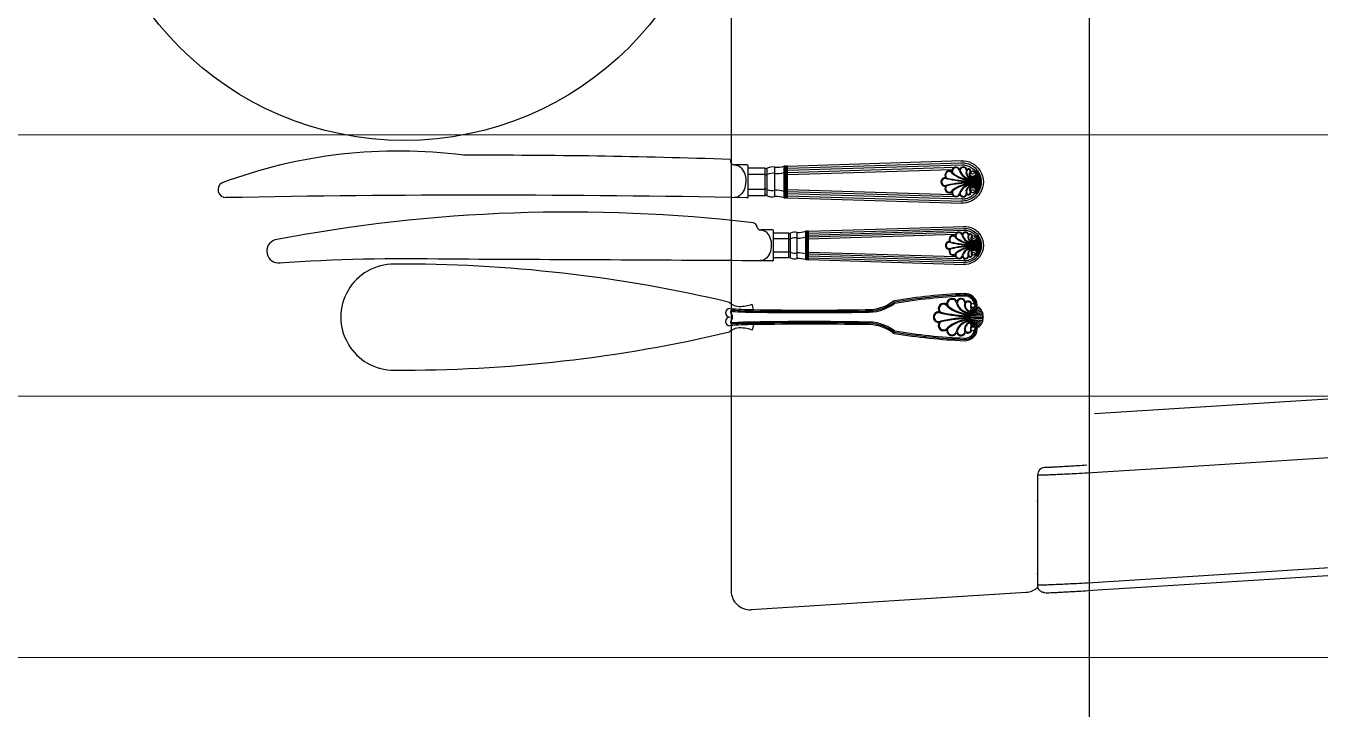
# Model space of a CAD drawing. Header units: millimetres. Extents: x -18512 to 101824, y -95768 to 52898.
# Drawn here: x 32604.5 to 33099.9, y -52772.2 to -52510.8 of the extents above; entities that cross this region are included whole.
import ezdxf

# ---------------------------------------------------------------- set-up
doc = ezdxf.new("R2010")
doc.units = ezdxf.units.MM
doc.header["$LTSCALE"] = 25
doc.layers.add('1547 I-StB-p-00-GA$0$WD-FURNITURE', color=1, linetype='Continuous')
doc.layers.add('1547 I-StB-p-00-GA$0$WD-FURNITURE-DETAIL', color=126, linetype='Continuous')
doc.layers.add('wood flooring', color=8, linetype='Continuous', lineweight=13)

# ---------------------------------------------------------------- blocks, each defined once
blk = doc.blocks.new('1547 I-StB-p-00-GA$0$chair')
at = {"layer": '1547 I-StB-p-00-GA$0$WD-FURNITURE'}
for p, q in [((265.77, 74.61), (280.06, -151.87)), ((308.87, -178.78), (360.92, -178.78)), ((321.29, -179.15), (321.29, -178.78)), ((355.45, -179.15), (355.45, -178.78)), ((364.29, -184.13), (372.48, -313.98)), ((-361.61, -323.4), (363.64, -323.39))]:
    blk.add_line(p, q, dxfattribs=at)
at = {"layer": '1547 I-StB-p-00-GA$0$WD-FURNITURE', "flags": 128}
for points in [[(307.87, -155.17), (307.42, -148.1), (305.64, -119.83), (298.51, -6.72), (286.74, 179.8)], [(338.79, 179.8), (339.24, 172.73), (341.02, 144.45), (348.16, 31.35), (359.92, -155.17)], [(363.45, -154.95), (363.01, -147.88), (361.23, -119.6), (354.09, -6.5), (342.34, 179.8)], [(360.92, -178.78), (361.64, -178.71), (361.83, -178.66)]]:
    blk.add_lwpolyline(points, dxfattribs=at)
at = {"layer": '1547 I-StB-p-00-GA$0$WD-FURNITURE'}
for centre, radius, start, end in [((308.87, -175.24), 3.54, 183.60511, 269.99879), ((355.45, -184.68), 8.85, 3.6089, 42.04866), ((363.64, -314.54), 8.85, 270.00043, 3.60887)]:
    blk.add_arc(centre, radius, start, end, dxfattribs=at)
for points, knots in [([(304.34, -155.4), (304.43, -156.89), (304.59, -159.52), (304.8, -163.1), (304.97, -166.12), (305.12, -168.83), (305.23, -171.16), (305.31, -173.04), (305.36, -174.42), (305.37, -175.3), (305.35, -175.41), (305.33, -175.46)], [0, 0, 0, 0, 0.142603, 0.249927, 0.35725, 0.464402, 0.571553, 0.678665, 0.785775, 0.892887, 1, 1, 1, 1]), ([(308.87, -178.78), (308.88, -178.72), (308.9, -178.59), (308.89, -177.57), (308.85, -175.94), (308.77, -173.74), (308.65, -170.99), (308.51, -167.82), (308.34, -164.26), (308.13, -160.04), (307.96, -156.93), (307.87, -155.17)], [0, 0, 0, 0, 0.105606, 0.214271, 0.319871, 0.428528, 0.534156, 0.642836, 0.748613, 0.857447, 1, 1, 1, 1]), ([(359.92, -155.17), (360.01, -156.93), (360.18, -160.01), (360.39, -164.22), (360.56, -167.76), (360.7, -170.96), (360.81, -173.69), (360.9, -175.92), (360.94, -177.54), (360.95, -178.59), (360.93, -178.72), (360.92, -178.78)], [0, 0, 0, 0, 0.142554, 0.248331, 0.357164, 0.462792, 0.571472, 0.677072, 0.785729, 0.891335, 1, 1, 1, 1]), ([(364.47, -174.8), (364.48, -174.78), (364.49, -174.68), (364.47, -173.95), (364.43, -172.6), (364.35, -170.71), (364.23, -168.38), (364.09, -165.67), (363.92, -162.66), (363.71, -159.07), (363.55, -156.45), (363.45, -154.95)], [0, 0, 0, 0, 0.025798, 0.142664, 0.25953, 0.376395, 0.493305, 0.610216, 0.727313, 0.84441, 1, 1, 1, 1]), ([(364.48, -175.21), (364.48, -175.22), (364.48, -175.32), (364.47, -175.5), (364.42, -175.88), (364.28, -176.43), (363.98, -177.09), (363.44, -177.78), (362.72, -178.36), (362.12, -178.55), (361.82, -178.64)], [0, 0, 0, 0, 0.031894, 0.193604, 0.305661, 0.40232, 0.533496, 0.682089, 0.844817, 1, 1, 1, 1])]:
    blk.add_open_spline(points, degree=3, knots=knots, dxfattribs=at)

msp = doc.modelspace()

# ---------------------------------------------------------------- hatches: boundary and pattern name
at = {"layer": 'wood flooring'}
h = msp.add_hatch(dxfattribs=at)
h.set_pattern_fill('_USER', color=256, scale=100, pattern_type=0)
h.set_pattern_definition([(360, (338285.01, 171947.46), (-2e-14, 100), [])])
h.paths.add_polyline_path([(33755.49, -49171.88), (31012.89, -49171.88), (31012.89, -49811.47), (31012.89, -62446.88), (32698.09, -62446.88), (32698.09, -63146.88), (33808.09, -63146.88)])

# ---------------------------------------------------------------- linework, layer by layer
at = {"layer": '1547 I-StB-p-00-GA$0$WD-FURNITURE'}
msp.add_lwpolyline([(31892.63, -50068.12), (32930.47, -50068.12, -0.414214), (33011.55, -50149.21), (33011.55, -53487.04, -0.414214), (32930.47, -53568.12), (31892.63, -53568.12, -0.414214), (31811.55, -53487.04), (31811.55, -50149.21, -0.414214)], format="xyb", close=True, dxfattribs=at)
at = {"layer": '1547 I-StB-p-00-GA$0$WD-FURNITURE-DETAIL'}
for p, q in [((32874.47, -52563.27), (32874.16, -52561.89)), ((32880.6, -52564), (32875.82, -52564)), ((32881.01, -52576.15), (32881.01, -52564.41)), ((32891.14, -52576.11), (32891.14, -52564.86)), ((32894.79, -52576.57), (32894.79, -52564.41)), ((32895.2, -52576.57), (32895.2, -52564.41)), ((32895.6, -52576.57), (32895.6, -52564.41)), ((32896.01, -52564.41), (32962.9, -52562.34)), ((32896.01, -52576.57), (32896.01, -52564.41)), ((32896.01, -52566.84), (32960.02, -52564.86)), ((32896.03, -52565.22), (32962.93, -52563.15)), ((32896.06, -52566.03), (32962.95, -52563.96)), ((32887.5, -52565.22), (32881.01, -52565.22)), ((32887.5, -52567.65), (32881.01, -52567.65)), ((32887.5, -52575.76), (32887.5, -52565.22)), ((32888.31, -52575.76), (32888.31, -52565.22)), ((32896.03, -52567.65), (32959.07, -52565.7)), ((32966.14, -52573), (32966.14, -52567.98)), ((32966.14, -52567.98), (32966.14, -52573)), ((32966.14, -52568.42), (32969.9, -52568.42)), ((32966.14, -52568.66), (32969.97, -52568.66)), ((32966.14, -52568.91), (32970.03, -52568.91)), ((32966.14, -52569.15), (32970.07, -52569.15)), ((32966.14, -52569.39), (32970.12, -52569.39)), ((32966.14, -52569.64), (32970.15, -52569.64)), ((32966.14, -52569.88), (32970.17, -52569.88)), ((32967.69, -52568.18), (32969.82, -52568.18)), ((32967.72, -52566.23), (32968.84, -52566.23)), ((32967.87, -52566.47), (32969.01, -52566.47)), ((32967.9, -52567.93), (32969.74, -52567.93)), ((32967.98, -52566.72), (32969.16, -52566.72)), ((32968.02, -52567.69), (32969.65, -52567.69)), ((32968.07, -52566.96), (32969.3, -52566.96)), ((32968.08, -52567.45), (32969.54, -52567.45)), ((32968.11, -52567.2), (32969.42, -52567.2)), ((32887.5, -52573.32), (32881.01, -52573.32)), ((32896.01, -52574.14), (32960.02, -52576.11)), ((32896.03, -52573.33), (32959.07, -52575.27)), ((32896.06, -52574.95), (32962.95, -52577.01)), ((32966.14, -52570.12), (32970.19, -52570.12)), ((32966.14, -52570.37), (32970.2, -52570.37)), ((32966.14, -52570.37), (32970.2, -52570.37)), ((32966.14, -52570.61), (32970.2, -52570.61)), ((32966.14, -52570.61), (32970.2, -52570.61)), ((32966.14, -52570.85), (32970.19, -52570.85)), ((32966.14, -52571.1), (32970.17, -52571.1)), ((32966.14, -52571.34), (32970.15, -52571.34)), ((32966.14, -52571.58), (32970.12, -52571.58)), ((32966.14, -52571.82), (32970.07, -52571.82)), ((32966.14, -52572.07), (32970.03, -52572.07)), ((32966.14, -52572.31), (32969.97, -52572.31)), ((32966.14, -52572.55), (32969.9, -52572.55)), ((32966.14, -52572.68), (32966.51, -52572.68)), ((32966.14, -52572.68), (32966.52, -52572.68)), ((32966.14, -52572.92), (32966.2, -52572.92)), ((32967.69, -52572.8), (32969.82, -52572.8)), ((32967.72, -52574.74), (32968.84, -52574.74)), ((32967.87, -52574.5), (32969.01, -52574.5)), ((32967.9, -52573.04), (32969.74, -52573.04)), ((32967.98, -52574.26), (32969.16, -52574.26)), ((32968.02, -52573.28), (32969.65, -52573.28)), ((32968.07, -52574.01), (32969.3, -52574.01)), ((32968.08, -52573.53), (32969.54, -52573.53)), ((32968.11, -52573.77), (32969.42, -52573.77)), ((32970.2, -52570.37), (32970.2, -52570.37)), ((32970.2, -52570.37), (32970.2, -52570.37)), ((32970.2, -52570.61), (32970.2, -52570.61)), ((32970.2, -52570.61), (32970.2, -52570.61)), ((32887.5, -52575.76), (32881.01, -52575.76)), ((32896.01, -52576.57), (32962.9, -52578.63)), ((32896.03, -52575.76), (32962.93, -52577.82)), ((32884.34, -52587.68), (32884.26, -52587.29)), ((32890.35, -52588.87), (32885.83, -52588.87)), ((32890.73, -52600.33), (32890.73, -52589.25)), ((32899.77, -52599.81), (32899.77, -52589.77)), ((32903.02, -52600.21), (32903.02, -52589.37)), ((32903.38, -52600.21), (32903.38, -52589.37)), ((32903.75, -52600.21), (32903.75, -52589.37)), ((32904.11, -52589.37), (32963.78, -52587.52)), ((32904.11, -52600.21), (32904.11, -52589.37)), ((32904.11, -52591.54), (32961.21, -52589.77)), ((32904.13, -52590.09), (32963.8, -52588.25)), ((32904.15, -52590.81), (32963.82, -52588.97)), ((32896.51, -52590.09), (32890.73, -52590.09)), ((32896.51, -52592.26), (32890.73, -52592.26)), ((32896.51, -52599.49), (32896.51, -52590.09)), ((32897.24, -52599.49), (32897.24, -52590.09)), ((32904.13, -52592.26), (32960.36, -52590.52)), ((32966.67, -52597.03), (32966.67, -52592.55)), ((32966.67, -52592.55), (32966.67, -52597.03)), ((32966.67, -52592.95), (32970.02, -52592.95)), ((32966.67, -52593.16), (32970.08, -52593.16)), ((32966.67, -52593.38), (32970.13, -52593.38)), ((32966.67, -52593.6), (32970.18, -52593.6)), ((32966.67, -52593.81), (32970.21, -52593.81)), ((32966.67, -52594.03), (32970.24, -52594.03)), ((32966.67, -52594.25), (32970.26, -52594.25)), ((32966.67, -52594.46), (32970.28, -52594.46)), ((32966.67, -52594.68), (32970.28, -52594.68)), ((32966.67, -52594.68), (32970.29, -52594.68)), ((32968.05, -52592.73), (32969.95, -52592.73)), ((32968.08, -52590.99), (32969.08, -52590.99)), ((32968.21, -52591.21), (32969.23, -52591.21)), ((32968.24, -52592.51), (32969.88, -52592.51)), ((32968.31, -52591.43), (32969.36, -52591.43)), ((32968.34, -52592.29), (32969.79, -52592.29)), ((32968.38, -52591.64), (32969.48, -52591.64)), ((32968.4, -52592.08), (32969.7, -52592.08)), ((32968.43, -52591.86), (32969.6, -52591.86)), ((32970.29, -52594.68), (32970.29, -52594.68)), ((32970.29, -52594.68), (32970.29, -52594.68)), ((32896.51, -52597.32), (32890.73, -52597.32)), ((32896.51, -52599.49), (32890.73, -52599.49)), ((32904.11, -52598.04), (32961.21, -52599.81)), ((32904.13, -52597.32), (32960.36, -52599.06)), ((32904.13, -52599.49), (32963.8, -52601.33)), ((32904.15, -52598.77), (32963.82, -52600.61)), ((32966.67, -52594.9), (32970.29, -52594.9)), ((32966.67, -52594.9), (32970.28, -52594.9)), ((32966.67, -52595.12), (32970.28, -52595.12)), ((32966.67, -52595.33), (32970.26, -52595.33)), ((32966.67, -52595.55), (32970.24, -52595.55)), ((32966.67, -52595.77), (32970.21, -52595.77)), ((32966.67, -52595.98), (32970.18, -52595.98)), ((32966.67, -52596.2), (32970.13, -52596.2)), ((32966.67, -52596.42), (32970.08, -52596.42)), ((32966.67, -52596.63), (32970.02, -52596.63)), ((32966.67, -52596.74), (32967, -52596.74)), ((32966.67, -52596.74), (32967, -52596.74)), ((32966.67, -52596.96), (32966.72, -52596.96)), ((32968.05, -52596.85), (32969.95, -52596.85)), ((32968.08, -52598.59), (32969.08, -52598.59)), ((32968.21, -52598.37), (32969.23, -52598.37)), ((32968.24, -52597.07), (32969.88, -52597.07)), ((32968.31, -52598.15), (32969.36, -52598.15)), ((32968.34, -52597.29), (32969.79, -52597.29)), ((32968.38, -52597.94), (32969.48, -52597.94)), ((32968.4, -52597.5), (32969.7, -52597.5)), ((32968.43, -52597.72), (32969.6, -52597.72)), ((32970.29, -52594.9), (32970.29, -52594.9)), ((32970.29, -52594.9), (32970.29, -52594.9)), ((32904.11, -52600.21), (32963.78, -52602.06)), ((32883, -52619.35), (32882.52, -52617.27)), ((32966.04, -52620.55), (32969.85, -52619.4)), ((32966.06, -52620.26), (32969.46, -52618.94)), ((32966.09, -52619.95), (32969.02, -52618.53)), ((32966.19, -52619.04), (32966.56, -52619.04)), ((32966, -52621.46), (32970.59, -52620.94)), ((32970.71, -52621.46), (32966, -52621.76)), ((32966, -52622.06), (32970.76, -52621.97)), ((32966, -52622.37), (32970.76, -52622.46)), ((32970.71, -52622.97), (32966, -52622.67)), ((32966, -52622.97), (32970.59, -52623.49)), ((32966.01, -52621.16), (32970.41, -52620.42)), ((32966.01, -52623.27), (32970.41, -52624.02)), ((32966.02, -52620.85), (32970.17, -52619.9)), ((32966.02, -52623.58), (32970.17, -52624.53)), ((32966.04, -52623.88), (32969.85, -52625.03)), ((32966.06, -52624.18), (32969.46, -52625.49)), ((32966.09, -52624.48), (32969.02, -52625.91)), ((32883.02, -52625.09), (32882.55, -52627.16)), ((32693.94, -52631.9), (32693.94, -52631.9))]:
    msp.add_line(p, q, dxfattribs=at)
for centre, radius in [((32749.39, -52432.99), 121.62), ((32966.86, -52566.91), 0.628), ((32966.86, -52574.06), 0.628), ((32966.86, -52574.06), 0.628), ((32967.31, -52591.6), 0.56), ((32967.31, -52597.98), 0.56), ((32967.31, -52597.98), 0.56), ((32966.97, -52617.77), 0.781), ((32966.97, -52626.67), 0.781)]:
    msp.add_circle(centre, radius, dxfattribs=at)
for centre, radius, start, end in [((32747.07, -52751.27), 192.61, 82.5675, 110.5137), ((32780.55, -55265.86), 2705.59, 88.01739, 90.18146), ((32875.82, -52562.38), 1.62, 213.3187, 270), ((32880.6, -52564.41), 0.405, 0, 90), ((32890.18, -52568.69), 3.95, 75.8989, 118.3511), ((32891.73, -52554.76), 10.12, 266.6581, 287.5919), ((32895, -52565.04), 0.669, 72.3624, 107.6376), ((32895.4, -52564.1), 0.37, 236.7311, 303.2689), ((32895.81, -52564.63), 0.303, 48.049, 131.951), ((32960.54, -52566.4), 1.62, 26.7327, 187.7375), ((32960.54, -52566.4), 1.38, 9.4408, 208.3667), ((32963.32, -52566.15), 1.42, 14.7229, 160.476), ((32963.32, -52566.15), 1.18, 0.441, 181.2158), ((32887.9, -52564.79), 0.586, 226.2447, 313.7553), ((32887.9, -52567.23), 0.586, 226.2447, 313.7553), ((32890.18, -52571.12), 3.95, 75.8989, 118.3511), ((32891.73, -52557.19), 10.12, 266.6581, 287.5919), ((32895, -52567.48), 0.669, 72.3624, 107.6376), ((32895.4, -52566.53), 0.37, 236.7311, 303.2689), ((32895.81, -52567.06), 0.303, 48.049, 131.951), ((32956.41, -52570.49), 1.62, 81.7647, 270), ((32956.41, -52570.49), 1.62, 90, 278.2353), ((32956.41, -52570.49), 1.38, 65.4306, 270), ((32956.41, -52570.49), 1.38, 90, 294.5694), ((32957.94, -52567.9), 1.62, 52.4008, 217.1014), ((32957.94, -52567.9), 1.38, 30.0692, 233.7864), ((32967.48, -52521.99), 48.4, 257.4829, 268.4226), ((32967.5, -52521.73), 48.42, 257.6233, 268.3916), ((32966.64, -52558.02), 11.87, 230.7621, 267.6048), ((32966.64, -52558.01), 11.64, 231.027, 267.5336), ((32966.14, -52564.98), 4.41, 195.7123, 270.0035), ((32966.15, -52564.97), 4.18, 196.6588, 269.9601), ((32966.41, -52566.87), 2.05, 159.001, 262.4657), ((32966.41, -52566.87), 1.81, 158.1929, 261.4335), ((32965.36, -52566.38), 0.897, 336.8116, 138.1605), ((32965.36, -52566.38), 0.654, 338.3862, 163.929), ((32968.84, -52566.35), 0.122, 270, 90), ((32969.01, -52566.6), 0.122, 270, 90), ((32969.16, -52566.84), 0.122, 270, 90), ((32969.3, -52567.08), 0.122, 270, 90), ((32969.42, -52567.32), 0.122, 270, 90), ((32969.54, -52567.57), 0.122, 270, 90), ((32969.65, -52567.81), 0.122, 270, 90), ((32969.74, -52568.05), 0.122, 270, 90), ((32969.82, -52568.3), 0.122, 270, 90), ((32969.9, -52568.54), 0.122, 270, 90), ((32969.97, -52568.78), 0.122, 270, 90), ((32970.03, -52569.03), 0.122, 270, 90), ((32970.07, -52569.27), 0.122, 270, 90), ((32970.12, -52569.51), 0.122, 270, 90), ((32970.15, -52569.76), 0.122, 270, 90), ((32970.17, -52570), 0.122, 270, 90), ((32681.04, -52573.5), 3, 119.2468, 271.0141), ((32887.9, -52573.75), 0.586, 46.2447, 133.7553), ((32890.18, -52569.85), 3.95, 241.6489, 284.1011), ((32891.73, -52583.78), 10.12, 72.4081, 93.3419), ((32895, -52573.5), 0.669, 252.3624, 287.6376), ((32895.4, -52574.44), 0.37, 56.7311, 123.2689), ((32895.81, -52573.91), 0.303, 228.049, 311.951), ((32957.94, -52573.07), 1.62, 142.8986, 307.5992), ((32957.94, -52573.07), 1.38, 126.2136, 329.9308), ((32967.48, -52618.99), 48.4, 91.5779, 102.5166), ((32967.5, -52619.25), 48.42, 91.6084, 102.3767), ((32960.54, -52574.57), 1.62, 172.2625, 333.2673), ((32966.64, -52582.95), 11.87, 92.3952, 129.2379), ((32960.54, -52574.57), 1.38, 151.6333, 350.5592), ((32966.64, -52582.97), 11.64, 92.4664, 128.973), ((32966.14, -52575.99), 4.41, 89.9965, 164.2877), ((32966.15, -52576), 4.18, 90.0399, 163.3412), ((32963.32, -52574.83), 1.18, 178.7842, 359.559), ((32966.41, -52574.1), 2.05, 97.5343, 200.999), ((32966.41, -52574.1), 1.81, 98.5665, 201.8071), ((32965.36, -52574.59), 0.897, 221.8395, 23.1884), ((32965.36, -52574.59), 0.654, 196.071, 21.6138), ((32968.84, -52574.62), 0.122, 270, 90), ((32969.01, -52574.38), 0.122, 270, 90), ((32969.16, -52574.14), 0.122, 270, 90), ((32969.3, -52573.89), 0.122, 270, 90), ((32969.42, -52573.65), 0.122, 270, 90), ((32969.54, -52573.41), 0.122, 270, 90), ((32969.65, -52573.16), 0.122, 270, 90), ((32969.74, -52572.92), 0.122, 270, 90), ((32969.82, -52572.68), 0.122, 270, 90), ((32969.9, -52572.43), 0.122, 270, 90), ((32969.97, -52572.19), 0.122, 270, 90), ((32970.03, -52571.95), 0.122, 270, 90), ((32970.07, -52571.7), 0.122, 270, 90), ((32970.12, -52571.46), 0.122, 270, 90), ((32970.15, -52571.22), 0.122, 270, 90), ((32970.17, -52570.97), 0.122, 270, 90), ((32970.19, -52570.24), 0.122, 270, 90), ((32970.19, -52570.73), 0.122, 270, 90), ((32970.2, -52570.49), 0.122, 270, 90), ((32970.2, -52570.49), 0.122, 270, 90), ((32779.49, -57674.13), 5098.58, 88.86379, 91.10582), ((32880.6, -52576.15), 0.405, 268.1509, 0), ((32887.9, -52576.18), 0.586, 46.2447, 133.7553), ((32890.18, -52572.28), 3.95, 241.6489, 284.1011), ((32891.73, -52586.21), 10.12, 72.4081, 93.3419), ((32895, -52575.93), 0.669, 252.3624, 287.6376), ((32895.4, -52576.88), 0.37, 56.7311, 123.2689), ((32895.81, -52576.34), 0.303, 228.049, 311.951), ((32963.32, -52574.83), 1.42, 199.524, 345.2771), ((32812.38, -53179.8), 597.8, 83.23149, 100.85029), ((32882.84, -52587.63), 1.46, 11.6756, 93.4332), ((32885.83, -52587.34), 1.53, 192.6499, 270), ((32890.35, -52589.25), 0.382, 0, 90), ((32898.91, -52593.19), 3.52, 75.8989, 118.3511), ((32900.29, -52580.76), 9.03, 266.6581, 287.5919), ((32903.2, -52589.93), 0.597, 72.3624, 107.6376), ((32903.57, -52589.09), 0.33, 236.7311, 303.2689), ((32903.93, -52589.57), 0.27, 48.049, 131.951), ((32961.67, -52591.14), 1.45, 26.7327, 187.7375), ((32964.15, -52590.92), 1.27, 14.7229, 160.476), ((32964.15, -52590.92), 1.05, 0.441, 181.2158), ((32701.2, -52597), 4.51, 107.4146, 277.4228), ((32896.88, -52589.71), 0.523, 226.2447, 313.7553), ((32896.88, -52591.88), 0.523, 226.2447, 313.7553), ((32898.91, -52595.36), 3.52, 75.8989, 118.3511), ((32900.29, -52582.93), 9.03, 266.6581, 287.5919), ((32903.2, -52592.1), 0.597, 72.3624, 107.6376), ((32903.57, -52591.26), 0.33, 236.7311, 303.2689), ((32903.93, -52591.74), 0.27, 48.049, 131.951), ((32957.99, -52594.79), 1.45, 81.7647, 270), ((32957.99, -52594.79), 1.45, 90, 278.2353), ((32957.99, -52594.79), 1.23, 65.4306, 270), ((32957.99, -52594.79), 1.23, 90, 294.5694), ((32959.35, -52592.49), 1.45, 52.4008, 217.1014), ((32959.35, -52592.49), 1.23, 30.0692, 233.7864), ((32967.86, -52551.53), 43.17, 257.4829, 268.4226), ((32967.88, -52551.29), 43.19, 257.6233, 268.3916), ((32967.11, -52583.67), 10.59, 230.7621, 267.6048), ((32961.67, -52591.14), 1.23, 9.4408, 208.3667), ((32967.12, -52583.66), 10.38, 231.027, 267.5336), ((32966.67, -52589.88), 3.94, 195.7123, 270.0035), ((32966.67, -52589.87), 3.72, 196.6588, 269.9601), ((32966.91, -52591.57), 1.83, 159.001, 262.4657), ((32966.91, -52591.57), 1.61, 158.1929, 261.4335), ((32965.97, -52591.13), 0.8, 336.8116, 138.1605), ((32965.97, -52591.13), 0.583, 338.3862, 163.929), ((32969.08, -52591.1), 0.108, 270, 90), ((32969.23, -52591.32), 0.108, 270, 90), ((32969.36, -52591.54), 0.108, 270, 90), ((32969.48, -52591.75), 0.108, 270, 90), ((32969.6, -52591.97), 0.108, 270, 90), ((32969.7, -52592.19), 0.108, 270, 90), ((32969.79, -52592.4), 0.108, 270, 90), ((32969.88, -52592.62), 0.108, 270, 90), ((32969.95, -52592.84), 0.108, 270, 90), ((32970.02, -52593.05), 0.108, 270, 90), ((32970.08, -52593.27), 0.108, 270, 90), ((32970.13, -52593.49), 0.108, 270, 90), ((32970.18, -52593.71), 0.108, 270, 90), ((32970.21, -52593.92), 0.108, 270, 90), ((32970.24, -52594.14), 0.108, 270, 90), ((32970.26, -52594.36), 0.108, 270, 90), ((32970.28, -52594.57), 0.108, 270, 90), ((32970.28, -52594.79), 0.108, 270, 90), ((32970.28, -52594.79), 0.108, 270, 90), ((32896.88, -52597.7), 0.523, 46.2447, 133.7553), ((32896.88, -52599.87), 0.523, 46.2447, 133.7553), ((32898.91, -52594.22), 3.52, 241.6489, 284.1011), ((32898.91, -52596.39), 3.52, 241.6489, 284.1011), ((32900.29, -52606.65), 9.03, 72.4081, 93.3419), ((32900.29, -52608.82), 9.03, 72.4081, 93.3419), ((32903.2, -52597.48), 0.597, 252.3624, 287.6376), ((32903.57, -52598.32), 0.33, 56.7311, 123.2689), ((32903.93, -52597.84), 0.27, 228.049, 311.951), ((32959.35, -52597.09), 1.45, 142.8986, 307.5992), ((32959.35, -52597.09), 1.23, 126.2136, 329.9308), ((32967.86, -52638.06), 43.17, 91.5779, 102.5166), ((32967.88, -52638.29), 43.19, 91.6084, 102.3767), ((32961.67, -52598.43), 1.45, 172.2625, 333.2673), ((32967.11, -52605.91), 10.59, 92.3952, 129.2379), ((32961.67, -52598.43), 1.23, 151.6333, 350.5592), ((32967.12, -52605.92), 10.38, 92.4664, 128.973), ((32966.67, -52599.7), 3.94, 89.9965, 164.2877), ((32964.15, -52598.66), 1.27, 199.524, 345.2771), ((32966.67, -52599.71), 3.72, 90.0399, 163.3412), ((32964.15, -52598.66), 1.05, 178.7842, 359.559), ((32966.91, -52598.01), 1.83, 97.5343, 200.999), ((32966.91, -52598.01), 1.61, 98.5665, 201.8071), ((32965.97, -52598.45), 0.8, 221.8395, 23.1884), ((32965.97, -52598.45), 0.583, 196.071, 21.6138), ((32969.08, -52598.48), 0.108, 270, 90), ((32969.23, -52598.26), 0.108, 270, 90), ((32969.36, -52598.04), 0.108, 270, 90), ((32969.48, -52597.83), 0.108, 270, 90), ((32969.6, -52597.61), 0.108, 270, 90), ((32969.7, -52597.39), 0.108, 270, 90), ((32969.79, -52597.18), 0.108, 270, 90), ((32969.88, -52596.96), 0.108, 270, 90), ((32969.95, -52596.74), 0.108, 270, 90), ((32970.02, -52596.53), 0.108, 270, 90), ((32970.08, -52596.31), 0.108, 270, 90), ((32970.13, -52596.09), 0.108, 270, 90), ((32970.18, -52595.87), 0.108, 270, 90), ((32970.21, -52595.66), 0.108, 270, 90), ((32970.24, -52595.44), 0.108, 270, 90), ((32970.26, -52595.22), 0.108, 270, 90), ((32970.28, -52595.01), 0.108, 270, 90), ((32750.36, -53354.95), 755.04, 88.79363, 93.73356), ((32745.33, -52622.22), 20.27, 89.4738, 270.5262), ((32748.43, -53147.21), 545.28, 76.6977, 90.3251), ((32598.86, -97616.29), 45016.53, 89.629014, 89.786931), ((32890.35, -52600.33), 0.382, 268.1509, 0), ((32903.2, -52599.65), 0.597, 252.3624, 287.6376), ((32903.57, -52600.49), 0.33, 56.7311, 123.2689), ((32903.93, -52600.01), 0.27, 228.049, 311.951), ((32972.41, -52825.39), 212.37, 92.3287, 99.6075), ((32972.41, -52825.39), 212.37, 92.3287, 99.6075), ((32972.41, -52825.39), 211.87, 92.3287, 99.6075), ((32972.41, -52825.39), 211.38, 92.3287, 99.6075), ((32963.96, -52617.93), 4.74, 4.3291, 92.1871), ((32963.97, -52617.91), 4.22, 4.0194, 92.3201), ((32963.97, -52617.91), 3.73, 7.7931, 92.3201), ((32873.98, -52620.58), 1.64, 90, 270), ((32877.62, -52612.83), 5.28, 225.0243, 270.5301), ((32883.11, -52517.42), 101.92, 264.859, 269.9359), ((32875, -52620.31), 0.791, 91.4824, 224.4558), ((32883.11, -52517.42), 102.42, 265.4438, 269.9359), ((32877.67, -52603.68), 14.43, 269.388, 289.6239), ((32904.46, -51315.92), 1303.6, 269.0569, 270.9431), ((32926.81, -52603.31), 17.04, 266.7828, 306.0807), ((32926.81, -52603.31), 16.55, 266.7828, 306.0807), ((32926.81, -52603.31), 16.06, 266.7828, 306.0807), ((32937.24, -52617.62), 1.64, 99.6075, 126.0807), ((32937.24, -52617.62), 1.15, 99.6075, 126.0807), ((32937.24, -52617.62), 0.656, 99.6075, 126.0807), ((32955.79, -52619), 2.02, 52.4008, 217.1014), ((32955.79, -52619), 1.72, 30.0692, 233.7864), ((32959.02, -52617.13), 2.02, 26.7327, 187.7375), ((32966.61, -52606.7), 14.77, 230.7621, 267.6236), ((32959.02, -52617.13), 1.72, 9.4408, 208.3667), ((32966.62, -52606.68), 14.49, 231.027, 267.5892), ((32966, -52615.36), 5.49, 195.7123, 270.2899), ((32962.48, -52616.81), 1.77, 14.7229, 160.476), ((32962.48, -52616.81), 1.46, 0.441, 181.2158), ((32966, -52615.35), 5.2, 196.6588, 270.4563), ((32966.33, -52617.72), 2.55, 159.001, 263.9593), ((32966.38, -52617.63), 2.34, 161.025, 262.7237), ((32964.74, -52617.1), 0.616, 127.3656, 158.0771), ((32965.1, -52617.64), 1.57, 20.2859, 125.5944), ((32965.1, -52617.64), 1.26, 14.6867, 125.5944), ((32988.06, -52621.98), 22.07, 171.4617, 180.6145), ((32967.23, -52618.07), 1.17, 123.9169, 301.3825), ((32967.22, -52617.67), 1.03, 185.2135, 290.9162), ((32966.99, -52617.6), 1.19, 300.1422, 359.6733), ((32966.99, -52617.6), 1.7, 300.1422, 11.3169), ((32966, -52622.22), 4.77, 50.6522, 57.2798), ((32969.24, -52618.73), 0.302, 317.0286, 137.0286), ((32969.66, -52619.17), 0.302, 309.7805, 129.7805), ((32970.01, -52619.65), 0.296, 302.6037, 122.6037), ((32873.98, -52623.86), 1.64, 90, 270), ((32875, -52624.13), 0.791, 135.5442, 268.5176), ((32875.03, -52620.63), 0.624, 94.0293, 203.5908), ((32875.03, -52623.8), 0.624, 156.4092, 265.9707), ((32873.28, -52622.19), 1.76, 359.2391, 49.2146), ((32873.28, -52622.24), 1.76, 310.7854, 0.7609), ((32873.28, -52622.24), 1.76, 310.7854, 0.7609), ((32883.11, -52517.42), 102.91, 265.4699, 269.9359), ((32883.11, -52727.01), 102.91, 90.0641, 94.5301), ((32883.11, -52727.01), 102.91, 90.0641, 94.5301), ((32904.46, -51315.93), 1304.57, 269.05683, 270.94318), ((32904.35, -53928.5), 1304.57, 89.05193, 90.93828), ((32904.46, -51315.93), 1304.09, 269.05686, 270.94314), ((32904.35, -53928.5), 1304.09, 89.05197, 90.93824), ((32926.81, -52641.12), 17.04, 53.9193, 93.2172), ((32926.81, -52641.12), 16.55, 53.9193, 93.2172), ((32953.89, -52622.22), 2.02, 81.7647, 270), ((32953.89, -52622.22), 2.02, 90, 278.2353), ((32953.89, -52622.22), 1.72, 65.4306, 270), ((32953.89, -52622.22), 1.72, 90, 294.5694), ((32955.79, -52625.43), 2.02, 142.8986, 307.5992), ((32955.79, -52625.43), 1.72, 126.2136, 329.9308), ((32967.65, -52561.86), 60.23, 257.4829, 268.4226), ((32967.65, -52682.58), 60.23, 91.5779, 102.5166), ((32967.69, -52561.53), 60.25, 257.6233, 268.3916), ((32967.69, -52682.9), 60.25, 91.6084, 102.3767), ((32966.61, -52637.73), 14.77, 92.3952, 129.2379), ((32966.62, -52637.75), 14.49, 92.4664, 128.973), ((32966, -52629.07), 5.49, 89.9965, 164.2877), ((32966, -52629.08), 5.2, 90.0399, 163.3412), ((32966.32, -52626.71), 2.54, 95.8006, 201.1079), ((32966.31, -52626.71), 2.24, 95.8076, 201.9904), ((32988.06, -52622.45), 22.07, 179.3855, 188.5383), ((32970.01, -52624.78), 0.296, 237.3963, 57.3963), ((32970.29, -52620.16), 0.287, 295.6051, 115.6051), ((32970.29, -52624.27), 0.287, 244.3949, 64.3949), ((32970.5, -52620.68), 0.277, 288.8358, 108.8358), ((32970.5, -52623.75), 0.277, 251.1642, 71.1642), ((32970.65, -52621.2), 0.266, 282.3176, 102.3176), ((32970.65, -52623.23), 0.266, 257.6824, 77.6824), ((32970.73, -52621.71), 0.256, 276.0524, 96.0524), ((32970.73, -52622.72), 0.256, 263.9476, 83.9476), ((32970.76, -52622.22), 0.248, 267.6708, 92.3292), ((32748.43, -52097.22), 545.28, 269.6749, 283.3023), ((32877.62, -52631.6), 5.28, 98.9752, 134.9757), ((32883.11, -52727.01), 101.92, 90.0641, 95.141), ((32883.11, -52727.01), 102.42, 90.0641, 94.5562), ((32877.78, -52640.78), 14.43, 70.7128, 93.9014), ((32904.35, -53928.51), 1303.6, 89.05201, 90.93821), ((32926.81, -52641.12), 16.06, 53.9193, 93.2172), ((32937.24, -52626.81), 1.64, 233.9193, 260.3925), ((32937.24, -52626.81), 1.15, 233.9193, 260.3925), ((32937.24, -52626.81), 0.656, 233.9193, 260.3925), ((32972.41, -52419.04), 212.37, 260.3925, 267.6713), ((32972.41, -52419.04), 212.37, 260.3925, 267.6713), ((32972.41, -52419.04), 211.87, 260.3925, 267.6713), ((32972.41, -52419.04), 211.38, 260.3925, 267.6713), ((32959.02, -52627.3), 2.02, 172.2625, 333.2673), ((32959.02, -52627.3), 2.02, 172.2625, 333.2673), ((32959.02, -52627.3), 1.72, 151.6333, 350.5592), ((32959.02, -52627.3), 1.72, 151.6333, 350.5592), ((32962.48, -52627.62), 1.77, 199.524, 345.2771), ((32962.48, -52627.62), 1.77, 199.524, 345.2771), ((32962.48, -52627.62), 1.46, 178.7842, 359.559), ((32962.48, -52627.62), 1.46, 178.7842, 359.559), ((32963.96, -52626.5), 4.74, 267.8129, 355.6709), ((32963.97, -52626.52), 4.22, 267.6799, 355.9806), ((32963.97, -52626.52), 3.73, 267.6799, 352.2069), ((32964.74, -52627.33), 0.616, 201.9229, 232.6344), ((32965.1, -52626.79), 1.57, 234.4056, 339.7141), ((32965.1, -52626.79), 1.57, 234.4056, 339.7141), ((32965.19, -52626.87), 1.16, 215.5853, 347.9352), ((32965.1, -52626.79), 1.26, 234.4056, 345.3133), ((32967.23, -52626.36), 1.17, 58.6175, 236.0831), ((32967.22, -52626.76), 1.03, 69.0838, 174.7865), ((32966.99, -52626.83), 1.19, 348.2244, 59.8578), ((32966.99, -52626.83), 1.7, 348.6831, 59.8578), ((32966, -52622.22), 4.77, 302.7202, 309.3478), ((32969.24, -52625.7), 0.302, 222.9714, 42.9714), ((32969.66, -52625.26), 0.302, 230.2195, 50.2195)]:
    msp.add_arc(centre, radius, start, end, dxfattribs=at)
at = {"layer": '1547 I-StB-p-00-GA$0$WD-FURNITURE-DETAIL', "extrusion": (0, 0, -1)}
for centre, major_axis, ratio, start_param, end_param in [((32875.84, -52570.2), (-0.09, -6.2), 0.682212, 3.116522, 6.32704), ((32962.9, -52570.49), (0, 8.15), 0.995334, -0.062188, 3.203781), ((32885.85, -52594.71), (-0.08, -5.84), 0.682212, 3.116522, 6.32704), ((32963.78, -52594.79), (0, 7.27), 0.995334, -0.062188, 3.203781)]:
    msp.add_ellipse(centre, major_axis=major_axis, ratio=ratio, start_param=start_param, end_param=end_param, dxfattribs=at)
at = {"layer": '1547 I-StB-p-00-GA$0$WD-FURNITURE-DETAIL'}
for points, knots in [([(32962.45, -52563.17), (32963, -52563.13), (32963.56, -52563.16), (32965.02, -52563.41), (32965.91, -52563.74), (32967.5, -52564.71), (32968.2, -52565.35), (32968.75, -52566.11), (32968.75, -52566.11), (32968.84, -52566.23)], [6.220997, 6.220997, 6.220997, 6.220997, 6.448454, 6.448454, 6.8312969, 6.8312969, 7.2141399, 7.2141399, 7.2146082, 7.2146082, 7.2146082, 7.2146082]), ([(32962.95, -52563.96), (32963.27, -52563.93), (32963.79, -52564.02), (32964.69, -52564.22), (32965.15, -52564.37), (32966.2, -52564.87), (32966.79, -52565.26), (32967.82, -52566.21), (32968.14, -52566.95), (32968.07, -52567.57), (32967.94, -52568.48), (32965.87, -52568.3), (32965.68, -52567.08), (32966.46, -52566.42)], [6.220997, 6.220997, 6.220997, 6.220997, 6.449003, 6.449003, 6.677009, 6.677009, 7.009507, 7.009507, 7.342006, 7.342006, 7.674504, 7.674504, 7.975504, 7.975504, 7.975504, 7.975504]), ([(32966.14, -52568.42), (32965.97, -52568.29), (32965.93, -52568.17), (32965.83, -52568.04), (32965.77, -52567.88), (32965.72, -52567.55), (32965.73, -52567.37), (32965.76, -52567.19)], [7.7445958, 7.7445958, 7.7445958, 7.7445958, 7.7679794, 7.7679794, 7.8187079, 7.8187079, 7.8721816, 7.8721816, 7.8721816, 7.8721816]), ([(32965.76, -52567.19), (32965.79, -52567.01), (32965.85, -52566.83), (32965.95, -52566.65), (32965.96, -52566.64), (32965.97, -52566.62)], [7.87217953, 7.87217953, 7.87217953, 7.87217953, 7.92581627, 7.92581627, 7.92995814, 7.92995814, 7.92995814, 7.92995814]), ([(32968.84, -52574.74), (32968.39, -52575.36), (32967.96, -52575.81), (32966.76, -52576.78), (32965.92, -52577.23), (32964.2, -52577.76), (32963.32, -52577.86), (32962.45, -52577.81)], [8.4933907, 8.4933907, 8.4933907, 8.4933907, 8.7455117, 8.7455117, 9.1283546, 9.1283546, 9.4869663, 9.4869663, 9.4869663, 9.4869663]), ([(32962.95, -52577.01), (32963.27, -52577.04), (32963.79, -52576.95), (32964.69, -52576.76), (32965.15, -52576.61), (32966.2, -52576.1), (32966.79, -52575.71), (32967.82, -52574.77), (32968.14, -52574.02), (32968.07, -52573.41), (32967.94, -52572.49), (32965.87, -52572.68), (32965.68, -52573.9), (32966.46, -52574.55)], [6.220997, 6.220997, 6.220997, 6.220997, 6.449003, 6.449003, 6.677009, 6.677009, 7.009507, 7.009507, 7.342006, 7.342006, 7.674504, 7.674504, 7.975504, 7.975504, 7.975504, 7.975504]), ([(32966.14, -52572.55), (32965.97, -52572.68), (32965.93, -52572.8), (32965.83, -52572.94), (32965.77, -52573.09), (32965.72, -52573.42), (32965.73, -52573.61), (32965.76, -52573.78)], [7.7445958, 7.7445958, 7.7445958, 7.7445958, 7.7679794, 7.7679794, 7.8187079, 7.8187079, 7.8721816, 7.8721816, 7.8721816, 7.8721816]), ([(32965.76, -52573.78), (32965.79, -52573.96), (32965.85, -52574.14), (32965.95, -52574.32), (32965.96, -52574.34), (32965.97, -52574.35)], [7.87217953, 7.87217953, 7.87217953, 7.87217953, 7.92581627, 7.92581627, 7.92995814, 7.92995814, 7.92995814, 7.92995814]), ([(32963.37, -52588.26), (32963.86, -52588.23), (32964.36, -52588.25), (32965.67, -52588.47), (32966.46, -52588.77), (32967.88, -52589.64), (32968.5, -52590.21), (32969, -52590.88), (32969, -52590.88), (32969.08, -52590.99)], [6.220997, 6.220997, 6.220997, 6.220997, 6.448454, 6.448454, 6.8312969, 6.8312969, 7.2141399, 7.2141399, 7.2146082, 7.2146082, 7.2146082, 7.2146082]), ([(32963.82, -52588.97), (32964.1, -52588.94), (32964.57, -52589.02), (32965.37, -52589.2), (32965.78, -52589.33), (32966.72, -52589.78), (32967.24, -52590.13), (32968.17, -52590.97), (32968.45, -52591.64), (32968.39, -52592.19), (32968.28, -52593), (32966.43, -52592.83), (32966.26, -52591.75), (32966.96, -52591.17)], [6.220997, 6.220997, 6.220997, 6.220997, 6.449003, 6.449003, 6.677009, 6.677009, 7.009507, 7.009507, 7.342006, 7.342006, 7.674504, 7.674504, 7.975504, 7.975504, 7.975504, 7.975504]), ([(32966.67, -52592.95), (32966.52, -52592.83), (32966.48, -52592.72), (32966.39, -52592.6), (32966.33, -52592.47), (32966.29, -52592.17), (32966.3, -52592.01), (32966.32, -52591.85)], [7.7445958, 7.7445958, 7.7445958, 7.7445958, 7.7679794, 7.7679794, 7.8187079, 7.8187079, 7.8721816, 7.8721816, 7.8721816, 7.8721816]), ([(32966.32, -52591.85), (32966.35, -52591.69), (32966.41, -52591.53), (32966.5, -52591.37), (32966.51, -52591.36), (32966.51, -52591.34)], [7.87217953, 7.87217953, 7.87217953, 7.87217953, 7.92581627, 7.92581627, 7.92995814, 7.92995814, 7.92995814, 7.92995814]), ([(32969.08, -52598.59), (32968.67, -52599.14), (32968.29, -52599.54), (32967.22, -52600.41), (32966.47, -52600.8), (32964.93, -52601.28), (32964.15, -52601.37), (32963.37, -52601.32)], [8.4933907, 8.4933907, 8.4933907, 8.4933907, 8.7455117, 8.7455117, 9.1283546, 9.1283546, 9.4869663, 9.4869663, 9.4869663, 9.4869663]), ([(32963.82, -52600.61), (32964.1, -52600.64), (32964.57, -52600.56), (32965.37, -52600.38), (32965.78, -52600.25), (32966.72, -52599.8), (32967.24, -52599.45), (32968.17, -52598.61), (32968.45, -52597.94), (32968.39, -52597.39), (32968.28, -52596.58), (32966.43, -52596.74), (32966.26, -52597.83), (32966.96, -52598.41)], [6.220997, 6.220997, 6.220997, 6.220997, 6.449003, 6.449003, 6.677009, 6.677009, 7.009507, 7.009507, 7.342006, 7.342006, 7.674504, 7.674504, 7.975504, 7.975504, 7.975504, 7.975504]), ([(32966.67, -52596.63), (32966.52, -52596.75), (32966.48, -52596.86), (32966.39, -52596.98), (32966.33, -52597.11), (32966.29, -52597.41), (32966.3, -52597.57), (32966.32, -52597.73)], [7.7445958, 7.7445958, 7.7445958, 7.7445958, 7.7679794, 7.7679794, 7.8187079, 7.8187079, 7.8721816, 7.8721816, 7.8721816, 7.8721816]), ([(32966.32, -52597.73), (32966.35, -52597.89), (32966.41, -52598.05), (32966.5, -52598.21), (32966.51, -52598.22), (32966.51, -52598.24)], [7.87217953, 7.87217953, 7.87217953, 7.87217953, 7.92581627, 7.92581627, 7.92995814, 7.92995814, 7.92995814, 7.92995814])]:
    msp.add_open_spline(points, degree=3, knots=knots, dxfattribs=at)
for points in [[(32962.92, -52577.01), (32962.78, -52577.01), (32962.64, -52577.01), (32962.5, -52577)], [(32963.79, -52600.61), (32963.67, -52600.61), (32963.54, -52600.61), (32963.42, -52600.6)]]:
    msp.add_open_spline(points, degree=3, dxfattribs=at)

# ---------------------------------------------------------------- block references
at = {"layer": '1547 I-StB-p-00-GA$0$WD-FURNITURE', "xscale": 0.810810810810556, "yscale": 0.810810810810556, "zscale": 0.810810810810556, "rotation": 270}
msp.add_blockref('1547 I-StB-p-00-GA$0$chair', (33136.68, -52432.17), dxfattribs=at)

doc.saveas('drawing.dxf')
